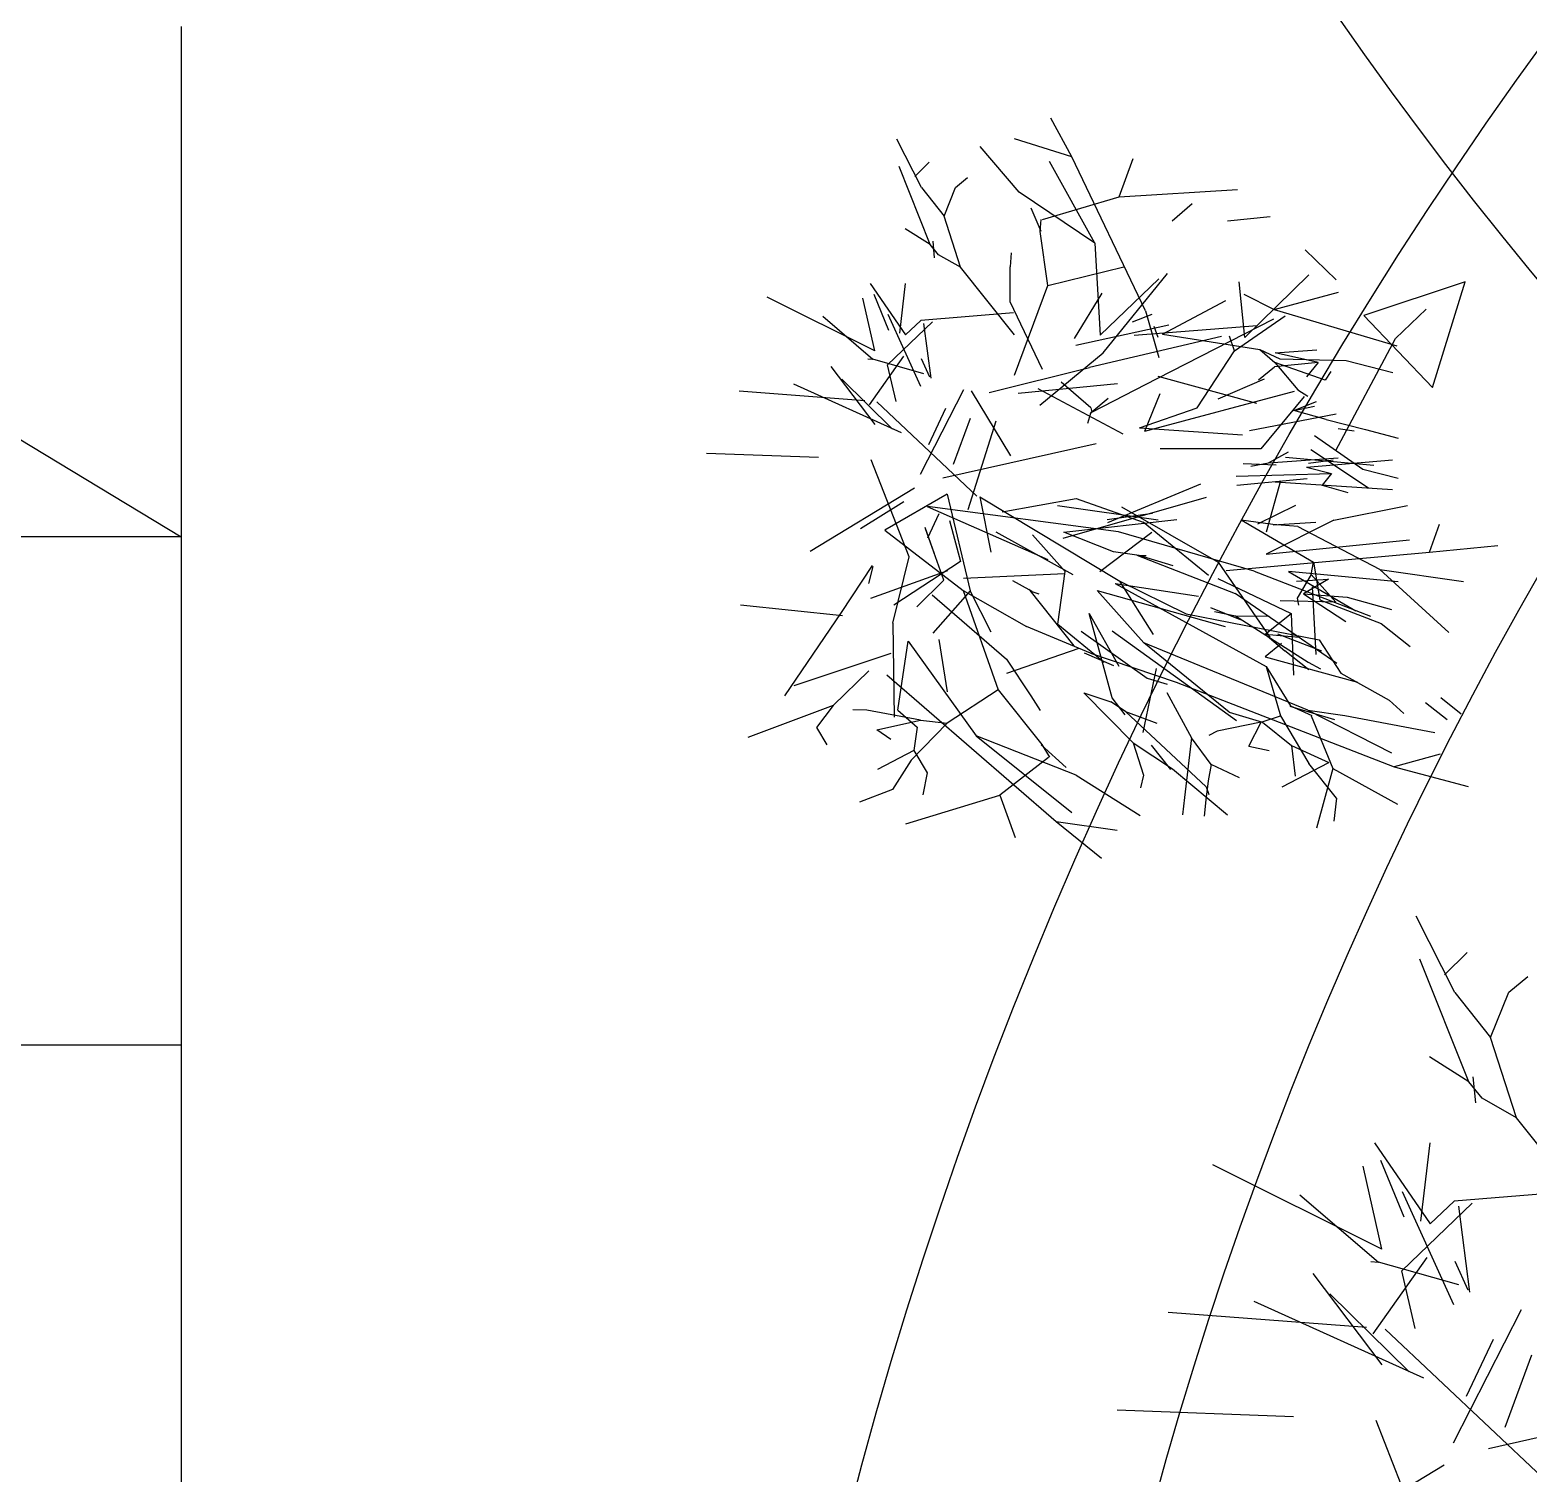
# Model space of a CAD drawing. Header units: millimetres. Extents: x 465413 to 948826, y 2516576 to 3795663.
# Drawn here: x 885709 to 886737, y 2795750 to 2796740 of the extents above; entities that cross this region are included whole.
import ezdxf

# ---------------------------------------------------------------- set-up
doc = ezdxf.new("R2010")
doc.units = ezdxf.units.MM
doc.layers.add('MUR-POH', color=64, linetype='Continuous')

# ---------------------------------------------------------------- blocks, each defined once
blk = doc.blocks.new('strom podorys')
at = {"color": 1}
blk.add_lwpolyline([(898027.9, 2872536.9), (897984.8, 2872477.7), (898051.8, 2872464.8)], close=True, dxfattribs=at)

msp = doc.modelspace()

# ---------------------------------------------------------------- linework, layer by layer
at = {"layer": 'MUR-POH', "color": 252}
for p, q in [((886423.9, 2796653), (886409.4, 2796679.5)), ((886320.7, 2796631.8), (886303.8, 2796665.1)), ((886387.7, 2796628.7), (886361, 2796659.9)), ((886423.9, 2796653), (886384.6, 2796665.3)), ((886316.2, 2796639.5), (886326, 2796649.2)), ((886439.8, 2796593.7), (886408.6, 2796649.7)), ((886474.5, 2796547.3), (886423.9, 2796653)), ((886456.4, 2796625.5), (886466.1, 2796651.8)), ((886326.7, 2796592.8), (886305.4, 2796646.3)), ((886344.2, 2796631.8), (886352.4, 2796638.7)), ((886320.7, 2796631.8), (886336.3, 2796612.1)), ((886336.3, 2796612.1), (886344.2, 2796631.8)), ((886439.8, 2796593.7), (886387.7, 2796628.7)), ((886456.4, 2796625.5), (886537.5, 2796630.4)), ((886402.9, 2796601.6), (886396.1, 2796617.7)), ((886403.7, 2796609.8), (886456.4, 2796625.5)), ((886492.7, 2796608.9), (886506.5, 2796620.8)), ((886347.6, 2796577.1), (886336.3, 2796612.1)), ((886402.1, 2796601.6), (886402.9, 2796610)), ((886530.6, 2796608.9), (886560, 2796611.9)), ((886326.7, 2796592.8), (886309.6, 2796603.6)), ((886407.4, 2796564.7), (886402.1, 2796601.6)), ((886332.5, 2796585.6), (886326.7, 2796592.8)), ((886329.7, 2796583.5), (886328.7, 2796595)), ((886347.6, 2796577.1), (886332.5, 2796585.6)), ((886382.4, 2796587.1), (886381.6, 2796577.5)), ((886439.8, 2796593.7), (886443.3, 2796530.6)), ((886605.3, 2796568.6), (886583.9, 2796589.2)), ((886384.6, 2796530.7), (886347.6, 2796577.1)), ((886381.6, 2796553.5), (886381.6, 2796577.5)), ((886407.4, 2796564.7), (886459.7, 2796577.5)), ((886285.6, 2796566.1), (886309.9, 2796530.9)), ((886309.6, 2796566.1), (886305.6, 2796532)), ((886443.3, 2796530.6), (886483.5, 2796569.1)), ((886445.3, 2796518.5), (886489.5, 2796572.8)), ((886542.6, 2796529), (886538.7, 2796567.2)), ((886542.6, 2796529), (886586.5, 2796572)), ((886288.7, 2796519.8), (886215, 2796556.6)), ((886288.7, 2796519.8), (886280.6, 2796555.9)), ((886298.4, 2796533.7), (886288.4, 2796558.4)), ((886384.6, 2796503.2), (886407.4, 2796564.7)), ((886425.7, 2796528.2), (886444.7, 2796559.4)), ((886541.9, 2796558.6), (886562.8, 2796548.1)), ((886562.8, 2796548.1), (886606.8, 2796560)), ((886297.7, 2796545), (886320, 2796495.6)), ((886383.8, 2796545.9), (886320.4, 2796540.7)), ((886403.8, 2796507), (886381.6, 2796553.5)), ((886465.6, 2796539.7), (886479, 2796544.9)), ((886474.5, 2796547.3), (886483.6, 2796515.2)), ((886486.2, 2796531.3), (886529.6, 2796554.3)), ((886562.8, 2796548.1), (886646.9, 2796523.2)), ((886645.9, 2796528.2), (886667, 2796548.5)), ((886253, 2796543.5), (886287.4, 2796514)), ((886297.5, 2796510.2), (886328.3, 2796539.8)), ((886309.9, 2796530.9), (886320.4, 2796540.7)), ((886322.2, 2796538.5), (886327.1, 2796501)), ((886426.6, 2796523.8), (886490.4, 2796537.7)), ((886551, 2796536.9), (886466.7, 2796530.4)), ((886483.2, 2796529), (886480.3, 2796536.4)), ((886562.3, 2796541.5), (886482.2, 2796500.6)), ((886535.4, 2796519.9), (886570.3, 2796543.8)), ((886526.7, 2796529.7), (886436, 2796508.4)), ((886486.2, 2796531.3), (886552.8, 2796520.7)), ((886535.4, 2796519.9), (886532, 2796529.9)), ((886605, 2796451.5), (886645.9, 2796528.2)), ((886284, 2796514.3), (886287.4, 2796514)), ((886308.4, 2796516.1), (886284.8, 2796482.8)), ((886322.4, 2796504.1), (886287.4, 2796514)), ((886326.4, 2796501.8), (886320.7, 2796514.3)), ((886402, 2796482.5), (886445.3, 2796518.5)), ((886509.8, 2796480.6), (886535.4, 2796519.9)), ((886552.8, 2796520.7), (886566.6, 2796514.3)), ((886552.8, 2796520.7), (886563.2, 2796511.9)), ((886563.3, 2796518.5), (886592.1, 2796520.5)), ((886592.9, 2796511.8), (886563.3, 2796518.5)), ((886566.6, 2796514.3), (886612.1, 2796513.2)), ((886258.6, 2796509), (886288.8, 2796469.2)), ((886303.3, 2796485.1), (886297.5, 2796510.2)), ((886367.3, 2796491.3), (886436, 2796508.4)), ((886551.9, 2796499.9), (886563, 2796508.8)), ((886592.9, 2796511.8), (886563, 2796508.8)), ((886563.2, 2796511.9), (886578.9, 2796493.1)), ((886597.6, 2796499.7), (886563.2, 2796511.9)), ((886592.9, 2796511.8), (886584.8, 2796502)), ((886601.6, 2796505.7), (886597.6, 2796499.7)), ((886612.1, 2796513.2), (886644.2, 2796504.9)), ((886307.1, 2796463.5), (886233.2, 2796496.9)), ((886266.1, 2796500.3), (886300.8, 2796466.1)), ((886320, 2796435.2), (886349.8, 2796493.4)), ((886455.3, 2796497.1), (886387.2, 2796490.6)), ((886400.7, 2796493.9), (886459, 2796462.8)), ((886436.9, 2796480.8), (886416.5, 2796498.4)), ((886482.2, 2796500.6), (886437.3, 2796477.4)), ((886482.9, 2796502.5), (886550.5, 2796483.9)), ((886524.3, 2796486.8), (886556, 2796500.6)), ((886578.9, 2796493.1), (886585.7, 2796488.8)), ((886282, 2796485.5), (886195.6, 2796492.2)), ((886290.2, 2796484.8), (886358.7, 2796420.2)), ((886354.8, 2796492.4), (886381.8, 2796447.8)), ((886437.7, 2796478), (886448.9, 2796487.3)), ((886473.9, 2796464.6), (886576.6, 2796492.2)), ((886473.9, 2796464.6), (886484.4, 2796490.6)), ((886583.2, 2796488.6), (886553.5, 2796452.5)), ((886576.1, 2796478.8), (886591.7, 2796485)), ((886325.8, 2796455.6), (886337.5, 2796480.5)), ((886354.1, 2796473.5), (886342.5, 2796441.9)), ((886436.8, 2796476.8), (886434.6, 2796470)), ((886436.8, 2796476.8), (886437.7, 2796478)), ((886436.9, 2796480.8), (886437.7, 2796478)), ((886470.4, 2796467), (886509.8, 2796480.6)), ((886545.8, 2796465.2), (886605.2, 2796476.5)), ((886576.1, 2796478.8), (886590.4, 2796481.8)), ((886598.4, 2796472.7), (886576.1, 2796478.8)), ((886598.4, 2796472.7), (886625.4, 2796465.8)), ((886352.7, 2796411), (886372.1, 2796471.7)), ((886470.4, 2796467), (886541, 2796462.1)), ((886606.7, 2796466.5), (886617.7, 2796465)), ((886625.4, 2796465.8), (886647.7, 2796460)), ((886335.4, 2796432.8), (886440.5, 2796456.2)), ((886553.5, 2796452.5), (886484.6, 2796452.5)), ((886587.8, 2796452.2), (886627.5, 2796425.8)), ((886590.3, 2796461.7), (886623.5, 2796438.7)), ((886250.2, 2796446.6), (886173.3, 2796449.4)), ((886312.3, 2796378.5), (886286.2, 2796445)), ((886541.4, 2796442.5), (886564, 2796441.5)), ((886546.8, 2796440.7), (886558.9, 2796443)), ((886558.9, 2796443), (886572.5, 2796450.5)), ((886558.9, 2796443), (886606.6, 2796446.5)), ((886570.6, 2796446.9), (886631, 2796441.4)), ((886584.8, 2796440), (886643.9, 2796445)), ((886603.3, 2796444.9), (886586.3, 2796442.6)), ((886536.7, 2796433.9), (886602, 2796435.6)), ((886537.1, 2796427.6), (886585.4, 2796432.3)), ((886584.8, 2796440), (886602, 2796435.6)), ((886602, 2796435.6), (886595.7, 2796427.7)), ((886623.5, 2796438.7), (886647.8, 2796432.4)), ((886316, 2796425.5), (886244.3, 2796382.1)), ((886338.5, 2796421.4), (886295.6, 2796396.9)), ((886338.5, 2796421.4), (886354.2, 2796355.2)), ((886512.1, 2796428.3), (886448.4, 2796401.8)), ((886567.1, 2796430.7), (886557.2, 2796395.4)), ((886563.4, 2796429.9), (886644, 2796424.6)), ((886595.7, 2796427.7), (886613.3, 2796422.7)), ((886308.6, 2796416.3), (886279, 2796397.6)), ((886456, 2796395.7), (886324.9, 2796413)), ((886407.6, 2796376.4), (886324.9, 2796412.8)), ((886360.9, 2796419.7), (886368.4, 2796381.6)), ((886360.9, 2796419.7), (886456.8, 2796361.7)), ((886376.1, 2796409.4), (886427, 2796418.5)), ((886414, 2796413.8), (886483.1, 2796403.9)), ((886516, 2796419.2), (886417.8, 2796391)), ((886427, 2796418.5), (886472.8, 2796402.2)), ((886458, 2796412.8), (886524.2, 2796374.8)), ((886577.4, 2796413.6), (886551.3, 2796401)), ((886603.6, 2796403.7), (886654.1, 2796413.8)), ((886332.7, 2796407.9), (886324.9, 2796391.3)), ((886340, 2796403.5), (886347.5, 2796375.4)), ((886418.5, 2796395.4), (886495.9, 2796404.1)), ((886479.2, 2796408.2), (886448.1, 2796403.8)), ((886517.7, 2796365.6), (886472.8, 2796402.2)), ((886540, 2796403.8), (886561.8, 2796400.9)), ((886540, 2796403.8), (886589.8, 2796374.9)), ((886603.6, 2796403.7), (886557.2, 2796380.4)), ((886561.8, 2796400.9), (886578.9, 2796399.6)), ((886562, 2796400.5), (886591.4, 2796402.3)), ((886669.2, 2796381.6), (886676.1, 2796400.8)), ((886295.6, 2796396.9), (886349.4, 2796355.3)), ((886329.6, 2796380.6), (886323.2, 2796398.7)), ((886336, 2796362.6), (886323.6, 2796397.7)), ((886424.9, 2796366.1), (886371.9, 2796395.4)), ((886397, 2796393.6), (886419.4, 2796368.5)), ((886452.4, 2796381.9), (886418.5, 2796395.4)), ((886478.7, 2796395.1), (886443.1, 2796368.3)), ((886549.1, 2796368.7), (886456, 2796395.7)), ((886635.1, 2796369.7), (886579.1, 2796399.1)), ((886467, 2796379.9), (886452.4, 2796381.9)), ((886529.9, 2796369.1), (886669.2, 2796381.6)), ((886557.2, 2796380.4), (886655.6, 2796390.1)), ((886669.2, 2796381.6), (886716.1, 2796386.2)), ((886265.9, 2796340.4), (886287.2, 2796372.6)), ((886287.3, 2796371.9), (886284.5, 2796360.2)), ((886301.2, 2796333), (886312.3, 2796378.5)), ((886347.5, 2796375.4), (886301.8, 2796345.3)), ((886470, 2796379.3), (886467, 2796379.9)), ((886468.6, 2796379.6), (886535.9, 2796353.4)), ((886470, 2796379.3), (886474.9, 2796379.4)), ((886493.5, 2796372.4), (886470, 2796379.3)), ((886524.2, 2796374.8), (886559.7, 2796323.5)), ((886588, 2796366.4), (886589.8, 2796374.9)), ((886589.8, 2796374.9), (886594, 2796348.9)), ((886635.1, 2796369.7), (886692.5, 2796361.5)), ((886682.5, 2796326.7), (886635.1, 2796369.7)), ((886338.7, 2796369), (886285.8, 2796349.9)), ((886336, 2796362.6), (886317.5, 2796344.2)), ((886419, 2796366.8), (886349.6, 2796363.6)), ((886383.1, 2796362.2), (886394.4, 2796356.2)), ((886414.2, 2796332.2), (886419.4, 2796368.5)), ((886453.6, 2796360.3), (886510.8, 2796351.6)), ((886453.6, 2796360.3), (886557.2, 2796303.2)), ((886480, 2796325.3), (886456.8, 2796361.7)), ((886456.8, 2796361.7), (886502.4, 2796339.5)), ((886524, 2796363.6), (886574.4, 2796339.7)), ((886549.1, 2796368.7), (886628.8, 2796337.8)), ((886572.5, 2796368.4), (886618.7, 2796341.4)), ((886647.8, 2796361.4), (886572.5, 2796368.4)), ((886578, 2796361.7), (886600, 2796363.2)), ((886588, 2796366.4), (886578.4, 2796350.1)), ((886600, 2796363.2), (886582.9, 2796353.2)), ((886605, 2796347.5), (886588, 2796366.4)), ((886328.1, 2796352.5), (886379.2, 2796308.2)), ((886354.2, 2796355.2), (886328.5, 2796326.2)), ((886349.4, 2796355.3), (886392.7, 2796330.8)), ((886349.4, 2796355.3), (886373.3, 2796287.2)), ((886368.6, 2796326.8), (886354.2, 2796355.2)), ((886396.4, 2796354.8), (886394.4, 2796356.2)), ((886425.4, 2796317.4), (886395.4, 2796355.4)), ((886396.4, 2796354.8), (886401.2, 2796353.2)), ((886441.4, 2796355.5), (886473.4, 2796319.5)), ((886441.4, 2796355.5), (886529, 2796330.7)), ((886605.7, 2796305.3), (886535.9, 2796353.4)), ((886578.4, 2796350.1), (886579.3, 2796345.3)), ((886582.9, 2796353.2), (886612.7, 2796350.8)), ((886582.9, 2796353.2), (886611.9, 2796334.1)), ((886588.8, 2796358), (886591.3, 2796311.6)), ((886612.7, 2796350.8), (886643.1, 2796342.3)), ((886266.5, 2796338.1), (886196.7, 2796345.4)), ((886227.1, 2796283.2), (886265.9, 2796340.4)), ((886451.6, 2796281.8), (886435.9, 2796339.6)), ((886435.9, 2796339.6), (886456.2, 2796303.5)), ((886502.4, 2796339.5), (886593.7, 2796321.5)), ((886519, 2796343.8), (886539.3, 2796335.6)), ((886521.8, 2796340.9), (886536.1, 2796338)), ((886556.5, 2796325.4), (886574.4, 2796339.7)), ((886605, 2796347.5), (886566.9, 2796348.3)), ((886574.4, 2796339.7), (886575.9, 2796297.4)), ((886594, 2796348.9), (886636.2, 2796332.8)), ((886301.2, 2796333), (886302, 2796268.5)), ((886436.7, 2796312.5), (886392.7, 2796330.8)), ((886414.2, 2796332.2), (886446.2, 2796306.2)), ((886536.1, 2796338), (886559.2, 2796337.8)), ((886536.1, 2796338), (886586.1, 2796306.2)), ((886636.2, 2796332.8), (886656.1, 2796316.9)), ((886304.6, 2796273.4), (886311.6, 2796320.7)), ((886311.6, 2796320.7), (886358.3, 2796255.7)), ((886332.7, 2796321.9), (886338.5, 2796285.8)), ((886430.4, 2796327.6), (886475.7, 2796295.3)), ((886451.6, 2796327.7), (886536.8, 2796266.3)), ((886531.8, 2796271.9), (886473.4, 2796319.5)), ((886585.9, 2796273.3), (886473.4, 2796319.5)), ((886556.5, 2796325.4), (886570, 2796314)), ((886556.5, 2796325.4), (886579.8, 2796323.4)), ((886567.8, 2796319.1), (886556.6, 2796310)), ((886565, 2796325.6), (886595.2, 2796313.9)), ((886593.7, 2796321.5), (886608.5, 2796298.8)), ((886299.7, 2796312.2), (886233.3, 2796290)), ((886428.7, 2796315.5), (886379.2, 2796298.4)), ((886379.2, 2796308.2), (886395.8, 2796283.1)), ((886452.8, 2796303.8), (886432.6, 2796312.5)), ((886436.7, 2796312.5), (886495.6, 2796292.5)), ((886556.6, 2796310), (886619.9, 2796292.6)), ((886586.6, 2796300.9), (886570, 2796314)), ((886284.7, 2796300.3), (886260.2, 2796276.6)), ((886472.9, 2796258.1), (886481.9, 2796302)), ((886557.2, 2796303.2), (886567.1, 2796269.4)), ((886557.2, 2796303.2), (886573.9, 2796276.3)), ((886586.1, 2796306.2), (886594.6, 2796301.6)), ((886608.5, 2796298.8), (886641.7, 2796280.1)), ((886297.1, 2796297.6), (886413.1, 2796197)), ((886475.7, 2796295.3), (886489.2, 2796291.1)), ((886495.6, 2796292.5), (886645, 2796234.4)), ((886373.3, 2796287.2), (886338.3, 2796264.3)), ((886373.3, 2796287.2), (886403.4, 2796249.7)), ((886395.8, 2796283.1), (886402.1, 2796273.1)), ((886432.2, 2796285.2), (886466, 2796251)), ((886432.2, 2796285.2), (886450.7, 2796279.1)), ((886460.7, 2796272.5), (886450.7, 2796279.1)), ((886460.4, 2796270), (886451.6, 2796281.8)), ((886489, 2796285.4), (886505.9, 2796254.3)), ((886651.7, 2796271.1), (886641.7, 2796280.1)), ((886681.3, 2796266.6), (886666.5, 2796278.4)), ((886677.1, 2796281.9), (886691, 2796270.9)), ((886260.2, 2796276.6), (886201.7, 2796254.6)), ((886260.2, 2796276.6), (886248.8, 2796261.5)), ((886283.2, 2796273.3), (886273.7, 2796273.5)), ((886320, 2796266.4), (886283.2, 2796273.3)), ((886304.6, 2796273.4), (886317.7, 2796261.6)), ((886460.7, 2796272.5), (886482.2, 2796264.5)), ((886460.7, 2796272.5), (886516.1, 2796220.8)), ((886531.8, 2796271.9), (886554.7, 2796265.1)), ((886553.9, 2796265.1), (886567.1, 2796269.4)), ((886567.1, 2796269.4), (886586.5, 2796236.7)), ((886573.5, 2796276), (886604.1, 2796267)), ((886573.9, 2796276.3), (886588.5, 2796269.7)), ((886585.9, 2796273.3), (886643.2, 2796244)), ((886585.9, 2796273.3), (886611.1, 2796269.6)), ((886588.2, 2796269.4), (886603, 2796233.3)), ((886611.1, 2796269.6), (886672.9, 2796258.1)), ((886248.8, 2796261.5), (886255.8, 2796249.5)), ((886290.1, 2796259.8), (886320, 2796266.4)), ((886299.8, 2796253.3), (886290.1, 2796259.8)), ((886338.3, 2796264.3), (886313.7, 2796238.9)), ((886317.7, 2796261.6), (886315.6, 2796245.6)), ((886320, 2796266.4), (886338.3, 2796264.3)), ((886523.5, 2796259), (886517.8, 2796256)), ((886553.9, 2796265.1), (886523.5, 2796259)), ((886545.3, 2796248.5), (886553.9, 2796265.1)), ((886554.7, 2796265.1), (886574.6, 2796249)), ((886358.3, 2796255.7), (886423.9, 2796203)), ((886426.8, 2796228.7), (886358.3, 2796255.7)), ((886402.9, 2796249.6), (886420, 2796234)), ((886403.4, 2796249.7), (886408.6, 2796241)), ((886466, 2796251), (886473.1, 2796228.7)), ((886466, 2796251), (886493, 2796233.1)), ((886478.4, 2796249.4), (886491.7, 2796232.5)), ((886505.9, 2796254.3), (886501.3, 2796213.4)), ((886519.4, 2796236), (886505.9, 2796254.3)), ((886545.3, 2796248.5), (886559.4, 2796245.7)), ((886574.6, 2796249), (886577.2, 2796228.1)), ((886574.6, 2796249), (886600.3, 2796237.5)), ((886315.6, 2796245.6), (886290.6, 2796232.7)), ((886313.7, 2796238.9), (886300.9, 2796218.9)), ((886315.6, 2796245.6), (886324.7, 2796230.3)), ((886408, 2796240.8), (886374.6, 2796215.1)), ((886568.2, 2796220.8), (886600.3, 2796237.5)), ((886605.4, 2796213), (886586.5, 2796236.7)), ((886676.6, 2796243.2), (886645, 2796234.4)), ((886324.7, 2796230.3), (886321.7, 2796215.3)), ((886426.8, 2796228.7), (886470.8, 2796201)), ((886473.1, 2796228.7), (886471.1, 2796220.1)), ((886493, 2796233.1), (886530.6, 2796201.5)), ((886519.4, 2796236), (886517.4, 2796224.9)), ((886539, 2796227), (886519.4, 2796236)), ((886603, 2796233.3), (886591.8, 2796192.3)), ((886603, 2796233.3), (886647.3, 2796208.9)), ((886645, 2796234.4), (886695.9, 2796221)), ((886300.9, 2796218.9), (886278.3, 2796210.3)), ((886517.4, 2796224.9), (886515.9, 2796211.7)), ((886516.1, 2796220.8), (886518, 2796215.4)), ((886310, 2796195.3), (886374.6, 2796215.1)), ((886374.6, 2796215.1), (886385, 2796185.9)), ((886501.3, 2796213.4), (886499.9, 2796201.5)), ((886515.9, 2796211.7), (886514.8, 2796200.7)), ((886605.4, 2796213), (886603.6, 2796197.1)), ((886413.1, 2796197), (886444.2, 2796171.7)), ((886413.1, 2796197), (886454.9, 2796191.1)), ((886686.7, 2796079.6), (886660.1, 2796132.1)), ((886696.2, 2796018.4), (886662.6, 2796102.5)), ((886679.6, 2796091.8), (886695.1, 2796107)), ((886723.6, 2796079.8), (886736.7, 2796090.5)), ((886686.7, 2796079.6), (886711.2, 2796048.7)), ((886711.2, 2796048.7), (886723.6, 2796079.8)), ((886729, 2795993.7), (886711.2, 2796048.7)), ((886696.2, 2796018.4), (886669.3, 2796035.4)), ((886701, 2796003.9), (886699.3, 2796021.8)), ((886705.4, 2796007.1), (886696.2, 2796018.4)), ((886729, 2795993.7), (886705.4, 2796007.1)), ((886787.1, 2795920.8), (886729, 2795993.7)), ((886631.6, 2795976.4), (886669.8, 2795921)), ((886669.4, 2795976.4), (886663, 2795922.8)), ((886636.5, 2795903.6), (886520.7, 2795961.4)), ((886636.5, 2795903.6), (886623.7, 2795960.4)), ((886651.8, 2795925.5), (886636, 2795964.4)), ((886580.4, 2795940.9), (886634.4, 2795894.6)), ((886650.5, 2795943.2), (886685.7, 2795865.6)), ((886786, 2795944.7), (886686.2, 2795936.5)), ((886650.2, 2795888.6), (886698.6, 2795935.1)), ((886669.8, 2795921), (886686.2, 2795936.5)), ((886689.1, 2795933.1), (886696.8, 2795874.1)), ((886667.4, 2795897.8), (886630.3, 2795845.5)), ((886589.2, 2795886.8), (886636.6, 2795824.1)), ((886629, 2795895), (886634.4, 2795894.6)), ((886689.4, 2795879.1), (886634.4, 2795894.6)), ((886659.5, 2795849.1), (886650.2, 2795888.6)), ((886695.8, 2795875.4), (886686.8, 2795895.1)), ((886665.4, 2795815.1), (886549.1, 2795867.7)), ((886600.9, 2795873), (886655.4, 2795819.3)), ((886626, 2795849.8), (886490.1, 2795860.2)), ((886685.7, 2795770.6), (886732.5, 2795862.1)), ((886638.8, 2795848.6), (886746.5, 2795747.1)), ((886694.7, 2795802.8), (886713.2, 2795841.9)), ((886739.2, 2795830.9), (886721, 2795781.2)), ((886709.8, 2795766.9), (886875.1, 2795803.7)), ((886575.9, 2795788.6), (886455, 2795793.1)), ((886673.6, 2795681.5), (886632.6, 2795786.1)), ((886679.4, 2795755.4), (886566.7, 2795687.2))]:
    msp.add_line(p, q, dxfattribs=at)
at = {"layer": 'MUR-POH', "color": 1}
for points in [[(884654.8, 2796392.2), (885233.8, 2796742.2), (885812.8, 2796392.2)], [(885812.8, 2796742.2), (885812.8, 2793941)], [(885812.8, 2796392.2), (884654.8, 2796392.2)], [(885812.8, 2796043.4), (884654.8, 2796043.4)]]:
    msp.add_lwpolyline(points, dxfattribs=at)
for centre, radius in [((889013.1, 2798379.5), 2729.6), ((888735.2, 2798220.7), 2587.6), ((889172.2, 2794971), 2996.1), ((889114.7, 2795011.9), 2729.6)]:
    msp.add_circle(centre, radius, dxfattribs=at)

# ---------------------------------------------------------------- block references
at = {"layer": 'MUR-POH', "color": 6, "rotation": 324.5434120250965}
msp.add_blockref('strom podorys', (-1511117.9, 977660.5), dxfattribs=at)

doc.saveas('drawing.dxf')
